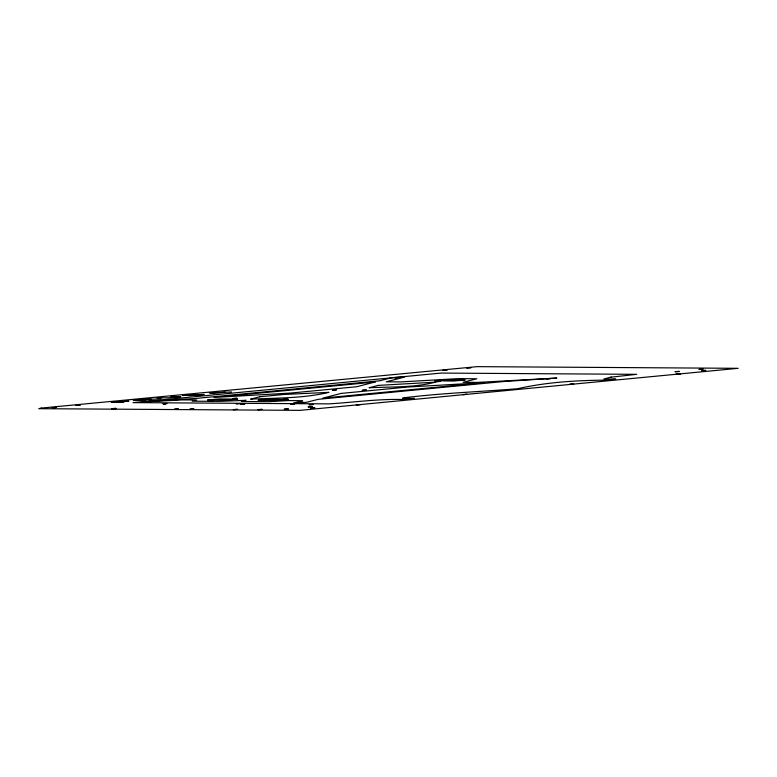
<?xml version="1.0" encoding="UTF-8"?>
<svg xmlns="http://www.w3.org/2000/svg" width="777" height="777" viewBox="0 0 777 777"><rect width="100%" height="100%" fill="white"/><g stroke="black" fill="none" stroke-linecap="round" stroke-linejoin="round"><path stroke-width="1.17" d="M237.607 399.145L226.156 400.165L207.498 400.019L218.949 398.951L237.626 399.116M75.932 405.429L80.08 405.167M111.859 408.702L112.578 408.595M115.025 408.576L116.064 408.43L112.335 408.615M151.476 401.33L147.397 401.612L151.486 401.301M166.997 403.545L165.734 403.535M189.879 409.197L194.017 408.935L189.918 409.226M236.82 398.3L232.731 398.582L236.82 398.271M240.812 404.312L244.94 404.021L240.88 404.341M294.668 403.885L290.656 404.176L294.668 403.855M284.304 409.188L288.442 408.925L284.372 409.217M303.04 402.301L299.028 402.593L303.04 402.272M313.102 404.496L309.091 404.778L313.102 404.458M312.121 406.662L308.032 406.944L312.121 406.633M314.772 407.886L310.693 408.178L314.782 407.857M366.258 390.035L362.179 390.326L366.268 390.005M443.113 370.202L447.251 369.939L443.181 370.24M439.86 381.42L435.858 381.711L439.869 381.39M573.659 384.091L569.551 384.343L573.659 384.061M702.981 369.162L698.931 369.454L702.981 369.133M80.031 405.186L75.981 405.458M115.89 408.479L114.481 408.44M611.227 377.078L603.875 378.972L615.772 379.147L602.903 380.176C574.417 380.487 545.454 382.371 517.705 388.723C480.079 391.773 442.317 393.065 404.817 397.698L402.525 398.29L414.423 398.446L401.554 399.495C377.214 398.902 353.04 402.447 328.797 403.875L133.003 402.622L440.947 373.077L636.751 374.329L610.761 377.195M164.433 403.807C160.227 403.904 167.696 403.778 166.482 403.516M163.16 403.749L164.462 403.622M164.277 403.632L163.355 403.719M164.918 403.778L165.948 403.69M115.501 408.527L111.878 408.721M113.151 408.537L113.743 408.488M139.85 400.165L150.981 398.951L133.158 400.126L145.833 400.204M145.28 399.64L161.033 398.737M231.507 391.977L209.372 392.803L212.519 393.424L225.369 392.191M117.725 402.272L128.856 401.117L111.257 402.224L123.689 402.311M164.335 403.632L165.86 403.535M164.598 403.613L165.608 403.545M189.384 395.697L204.137 394.463L182.712 395.522L195.425 394.366M170.95 396.493L180.827 396.746L168.201 397.814L157.071 397.834M212.519 393.424L213.792 393.677M258.275 400.291L276.923 400.485L288.393 399.436L269.716 399.281L258.275 400.291M435.071 380.817L453.719 381.012L465.19 379.963L446.513 379.807L435.12 380.798M52.263 407.692L56.391 407.439L52.292 407.692M174.456 409.236L178.584 408.984L174.514 409.217M209.023 400.825L213.151 400.563L209.091 400.806M236.218 403.778L240.346 403.525L236.286 403.768M233.401 409.615L237.519 409.362L233.401 409.615M259.79 401.146L263.908 400.893L259.848 401.126M283.479 398.873L287.597 398.62L283.537 398.854M258.003 409.625L262.131 409.372L258.032 409.625M332.42 390.093L336.548 389.84L332.449 390.083M394.92 377.826L399.038 377.573L394.978 377.816M356.352 404.798L360.479 404.535L356.381 404.788M466.822 367.929L470.94 367.667L466.822 367.929M459.45 379.39L463.568 379.137L459.45 379.39M462.956 394.57L467.074 394.318L462.985 394.561M546.474 378.797L550.602 378.545L546.503 378.787M675.184 371.688L679.312 371.425L675.184 371.688M676.155 374.116L680.273 373.863L676.155 374.116M701.534 370.639L705.652 370.386L701.534 370.639M41.142 408.09L38.85 408.683L300.048 410.353L738.15 368.317L477.088 366.647L41.142 408.09M142.473 401.709L141.093 402.068L182.187 399.902L196.698 400L192.104 401.185L219.658 401.359L246.008 400.31L241.414 401.495L268.968 401.67L288.063 400.582L302.574 400.679L293.385 403.04L302.01 402.729L306.75 402.282L318.23 399.32L503.001 381.594L556.856 378.059L477.573 382.401L463.073 382.313L476.845 378.758L457.993 378.642L400.709 381.915L386.198 381.818L404.574 377.088L395.94 377.399L391.21 377.845L379.72 380.808L194.949 398.533L142.473 401.709M259.78 396.765L250.602 399.135C276.68 397.931 303.409 398.436 328.914 392.356L283.469 394.493L259.78 396.765M375.136 381.993L356.76 386.723L290.433 393.084L214.054 397.445L375.136 381.993M341.2 393.405L322.824 398.135L483.906 382.682L407.527 387.043L341.2 393.405M378.224 385.402L369.046 387.772C391.161 386.684 413.947 387.791 435.518 382.138L378.224 385.402"/></g></svg>
